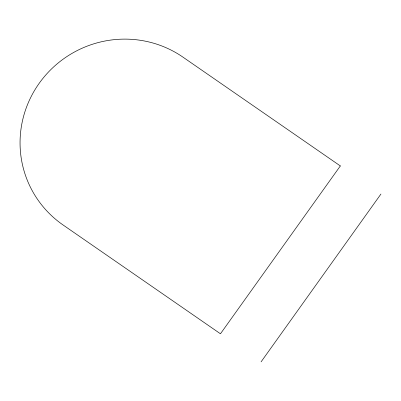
<?xml version="1.0" encoding="UTF-8"?>
<svg xmlns="http://www.w3.org/2000/svg" width="401" height="401" viewBox="0 0 401 401"><rect width="100%" height="100%" fill="white"/><g stroke="black" fill="none" stroke-linecap="round" stroke-linejoin="round"><path stroke-width="0.6" d="M261.071 361.867L380.95 194.024M340.339 165.944L220.46 333.787L63.102 224.996A103.493 101.453 -29.8 0 1 39.288 83.172A103.493 101.453 -29.8 0 1 182.981 57.153L340.339 165.944"/></g></svg>
